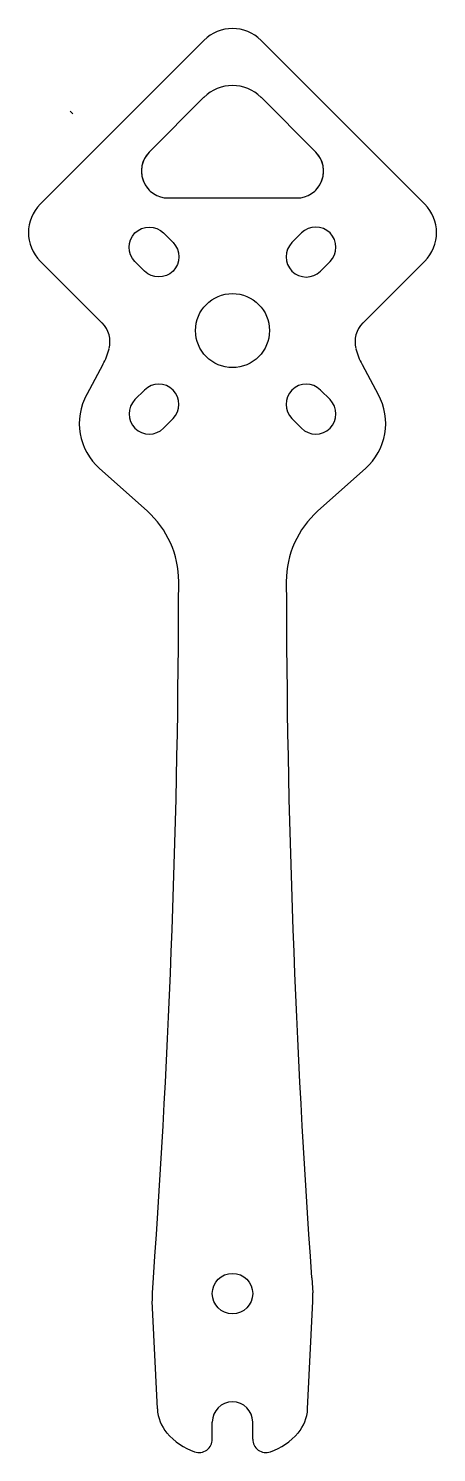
# Model space of a CAD drawing. Header units: millimetres. Extents: x -15 to 15, y 19 to 125.
import ezdxf

# ---------------------------------------------------------------- set-up
doc = ezdxf.new("R2010")
doc.units = ezdxf.units.MM
doc.layers.get('0').update_dxf_attribs({"linetype": 'CONTINUOUS'})

msp = doc.modelspace()

# ---------------------------------------------------------------- linework, layer by layer
for p, q in [((-4.11, 122.23), (-2.12, 124.21)), ((4, 122.34), (2.13, 124.21)), ((-14.29, 112.05), (-4.24, 122.1)), ((14.29, 112.05), (4, 122.34)), ((-2.12, 119.98), (-6.19, 115.91)), ((6.19, 115.91), (2.12, 119.98)), ((-11.86, 118.75), (-12.06, 118.96)), ((-4.77, 112.5), (4.77, 112.5)), ((5.13, 109.9), (4.42, 109.19)), ((-9.7, 103.21), (-14.29, 107.81)), ((6.54, 107.07), (7.25, 107.78)), ((9.7, 103.21), (14.29, 107.81)), ((-9.63, 100.14), (-10.84, 97.91)), ((9.63, 100.14), (10.84, 97.91)), ((9.63, 100.14), (10.84, 97.91)), ((-6.54, 98.23), (-7.25, 97.52)), ((7.25, 97.52), (6.54, 98.23)), ((-5.13, 95.4), (-4.42, 96.11)), ((5.13, 95.4), (4.42, 96.11)), ((-6.35, 89.25), (-9.89, 92.4)), ((6.35, 89.25), (9.89, 92.4)), ((-5.89, 32.27), (-5.97, 31.16)), ((5.89, 32.27), (5.97, 31.16)), ((-5.58, 22.55), (-5.97, 30.56)), ((5.58, 22.55), (5.97, 30.56)), ((-1.5, 20.3), (-1.5, 21.57)), ((1.5, 20.3), (1.5, 21.57))]:
    msp.add_line(p, q)
msp.add_lwpolyline([(-5.13, 109.9), (-4.42, 109.19, -1), (-6.54, 107.07), (-7.25, 107.78, -1)], format="xyb", close=True)
for centre, radius in [((0, 102.65), 2.75), ((0, 31.11), 1.5)]:
    msp.add_circle(centre, radius)
for centre, radius, start, end in [((0, 122.09), 3, 45, 135), ((-2.12, 119.98), 3, 131.4118, 135), ((0, 117.85), 3, 45, 135), ((-4.77, 114.5), 2, 135, 225), ((-4.77, 114.5), 2, 135, 270), ((4.77, 114.5), 2, -90, 45), ((4.77, 114.5), 2, -45, 45), ((-12.17, 109.93), 3, 135, 225), ((12.17, 109.93), 3, -45, 45), ((6.19, 108.84), 1.5, -45, 135), ((5.48, 108.13), 1.5, 135, 315), ((-11.11, 101.8), 2, -14.2132, 45), ((11.11, 101.8), 2, 135, 194.2132), ((-14.02, 102.53), 5, 331.3656, 345.7868), ((14.02, 102.53), 5, 194.2132, 208.6344), ((14.02, 102.53), 5, 194.2132, 208.6344), ((-5.48, 97.17), 1.5, -45, 135), ((5.48, 97.17), 1.5, 45, 225), ((-6.89, 95.76), 4.5, 151.3656, 228.3381), ((-6.19, 96.46), 1.5, 135, 315), ((6.19, 96.46), 1.5, -135, 45), ((6.89, 95.76), 4.5, -48.3381, 28.6344), ((6.89, 95.76), 4.5, -48.3381, 28.6344), ((-11, 84.02), 7, -0.0378, 48.3381), ((11, 84.02), 7, 131.6619, 180.0378), ((-738.84, 84.88), 734.84, 355.89497, 359.93279), ((738.84, 84.88), 734.84, 180.06721, 184.10503), ((-0.98, 30.81), 5, 175.8933, 182.7883), ((0.98, 30.81), 5, -2.7883, 4.1067), ((-2.59, 22.69), 3, 182.7883, 220.1905), ((0, 21.57), 1.5, 0, 180), ((0, 21.57), 1.5, 0, 180), ((2.59, 22.69), 3, 319.8095, 357.2117), ((-1.34, 23.75), 4.63, 220.1905, 251.3795), ((-2.5, 20.3), 1, 251.3795, 360), ((2.5, 20.3), 1, 180, 288.6205), ((1.34, 23.75), 4.63, 288.6205, 319.8095)]:
    msp.add_arc(centre, radius, start, end)

doc.saveas('drawing.dxf')
